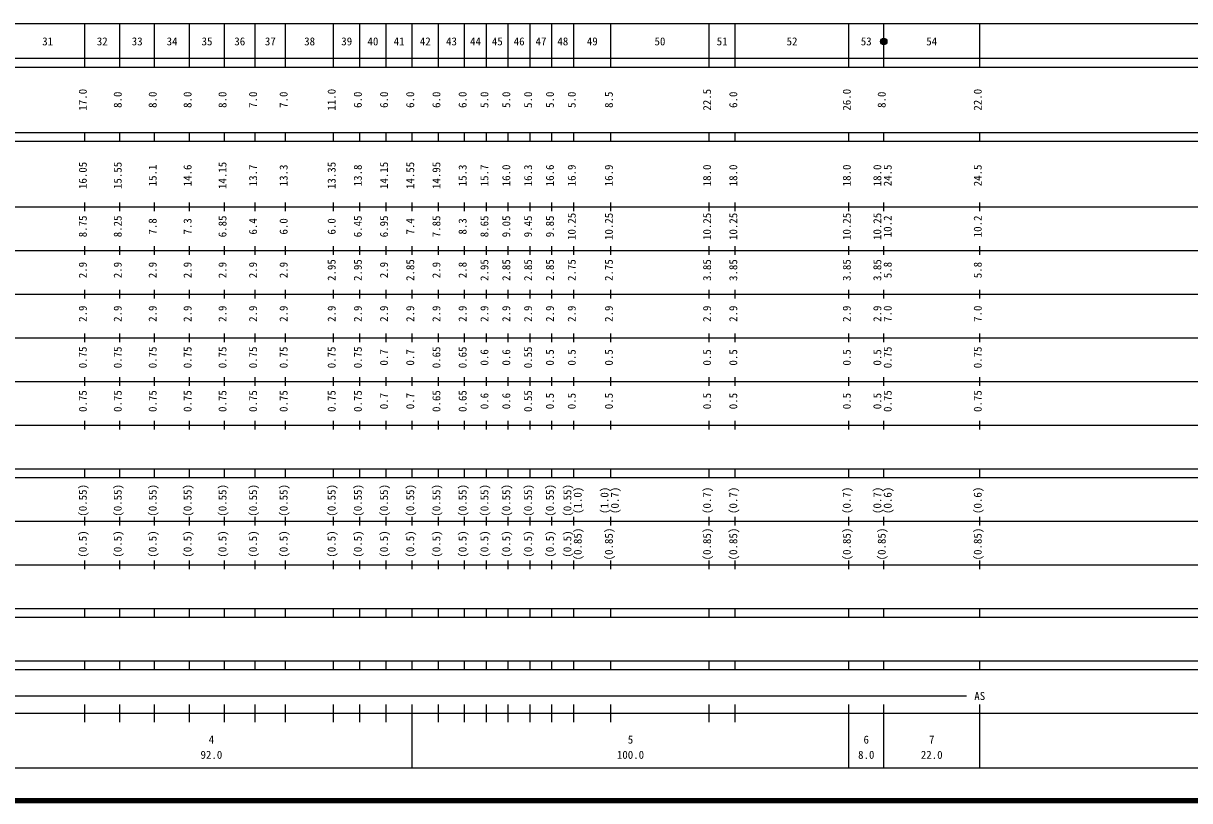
# Model space of a CAD drawing. Units: millimetres on the paper, enlarged 1000 times. Extents: x 40000 to 680000, y 20000 to 380000.
# Drawn here: x 278920 to 546090, y 20000 to 198000 of the extents above; entities that cross this region are included whole.
import ezdxf
from ezdxf.enums import TextEntityAlignment as Align

# ---------------------------------------------------------------- set-up
doc = ezdxf.new("R2010")
doc.units = ezdxf.units.MM
doc.header["$LTSCALE"] = 1000
doc.header["$PDMODE"] = 32
doc.header["$PDSIZE"] = 500
doc.layers.add('M-TTL', color=2, linetype='Continuous', lineweight=140)
doc.layers.add('M-TTL-BAND', color=7, linetype='Continuous', lineweight=25)
doc.styles.add('ＭＳ ゴシック', font='')
doc.styles.get('ＭＳ ゴシック').set_extended_font_data('MS Gothic')

msp = doc.modelspace()

# ---------------------------------------------------------------- linework, layer by layer
at = {"layer": 'M-TTL'}
msp.add_line((40000, 20000), (680000, 20000), dxfattribs=at)
at = {"layer": 'M-TTL-BAND'}
for p, q in [((68000, 198000), (579000, 198000)), ((293000, 188000), (293000, 198000)), ((301000, 188000), (301000, 198000)), ((309000, 188000), (309000, 198000)), ((317000, 188000), (317000, 198000)), ((325000, 188000), (325000, 198000)), ((332000, 188000), (332000, 198000)), ((339000, 188000), (339000, 198000)), ((350000, 188000), (350000, 198000)), ((356000, 188000), (356000, 198000)), ((362000, 188000), (362000, 198000)), ((368000, 188000), (368000, 198000)), ((374000, 188000), (374000, 198000)), ((380000, 188000), (380000, 198000)), ((385000, 188000), (385000, 198000)), ((390000, 188000), (390000, 198000)), ((395000, 188000), (395000, 198000)), ((400000, 188000), (400000, 198000)), ((405000, 188000), (405000, 198000)), ((413500, 188000), (413500, 198000)), ((436000, 188000), (436000, 198000)), ((442000, 188000), (442000, 198000)), ((468000, 188000), (468000, 198000)), ((476000, 188000), (476000, 198000)), ((498000, 188000), (498000, 198000)), ((40000, 190000), (579000, 190000)), ((40000, 188000), (579000, 188000)), ((40000, 173000), (579000, 173000)), ((40000, 171000), (579000, 171000)), ((293000, 171000), (293000, 173000)), ((301000, 171000), (301000, 173000)), ((309000, 171000), (309000, 173000)), ((317000, 171000), (317000, 173000)), ((325000, 171000), (325000, 173000)), ((332000, 171000), (332000, 173000)), ((339000, 171000), (339000, 173000)), ((350000, 171000), (350000, 173000)), ((356000, 171000), (356000, 173000)), ((362000, 171000), (362000, 173000)), ((368000, 171000), (368000, 173000)), ((374000, 171000), (374000, 173000)), ((380000, 171000), (380000, 173000)), ((385000, 171000), (385000, 173000)), ((390000, 171000), (390000, 173000)), ((395000, 171000), (395000, 173000)), ((400000, 171000), (400000, 173000)), ((405000, 171000), (405000, 173000)), ((413500, 171000), (413500, 173000)), ((436000, 171000), (436000, 173000)), ((442000, 171000), (442000, 173000)), ((468000, 171000), (468000, 173000)), ((476000, 171000), (476000, 173000)), ((498000, 171000), (498000, 173000)), ((40000, 156000), (579000, 156000)), ((293000, 155000), (293000, 157000)), ((301000, 155000), (301000, 157000)), ((309000, 155000), (309000, 157000)), ((317000, 155000), (317000, 157000)), ((325000, 155000), (325000, 157000)), ((332000, 155000), (332000, 157000)), ((339000, 155000), (339000, 157000)), ((350000, 155000), (350000, 157000)), ((356000, 155000), (356000, 157000)), ((362000, 155000), (362000, 157000)), ((368000, 155000), (368000, 157000)), ((374000, 155000), (374000, 157000)), ((380000, 155000), (380000, 157000)), ((385000, 155000), (385000, 157000)), ((390000, 155000), (390000, 157000)), ((395000, 155000), (395000, 157000)), ((400000, 155000), (400000, 157000)), ((405000, 155000), (405000, 157000)), ((413500, 155000), (413500, 157000)), ((436000, 155000), (436000, 157000)), ((442000, 155000), (442000, 157000)), ((468000, 155000), (468000, 157000)), ((476000, 155000), (476000, 157000)), ((498000, 155000), (498000, 157000)), ((293000, 145000), (293000, 147000)), ((301000, 145000), (301000, 147000)), ((309000, 145000), (309000, 147000)), ((317000, 145000), (317000, 147000)), ((325000, 145000), (325000, 147000)), ((332000, 145000), (332000, 147000)), ((339000, 145000), (339000, 147000)), ((350000, 145000), (350000, 147000)), ((356000, 145000), (356000, 147000)), ((362000, 145000), (362000, 147000)), ((368000, 145000), (368000, 147000)), ((374000, 145000), (374000, 147000)), ((380000, 145000), (380000, 147000)), ((385000, 145000), (385000, 147000)), ((390000, 145000), (390000, 147000)), ((395000, 145000), (395000, 147000)), ((400000, 145000), (400000, 147000)), ((405000, 145000), (405000, 147000)), ((413500, 145000), (413500, 147000)), ((436000, 145000), (436000, 147000)), ((442000, 145000), (442000, 147000)), ((468000, 145000), (468000, 147000)), ((476000, 145000), (476000, 147000)), ((498000, 145000), (498000, 147000)), ((46000, 146000), (579000, 146000)), ((293000, 135000), (293000, 137000)), ((301000, 135000), (301000, 137000)), ((309000, 135000), (309000, 137000)), ((317000, 135000), (317000, 137000)), ((325000, 135000), (325000, 137000)), ((332000, 135000), (332000, 137000)), ((339000, 135000), (339000, 137000)), ((350000, 135000), (350000, 137000)), ((356000, 135000), (356000, 137000)), ((362000, 135000), (362000, 137000)), ((368000, 135000), (368000, 137000)), ((374000, 135000), (374000, 137000)), ((380000, 135000), (380000, 137000)), ((385000, 135000), (385000, 137000)), ((390000, 135000), (390000, 137000)), ((395000, 135000), (395000, 137000)), ((400000, 135000), (400000, 137000)), ((405000, 135000), (405000, 137000)), ((413500, 135000), (413500, 137000)), ((436000, 135000), (436000, 137000)), ((442000, 135000), (442000, 137000)), ((468000, 135000), (468000, 137000)), ((476000, 135000), (476000, 137000)), ((498000, 135000), (498000, 137000)), ((52000, 136000), (579000, 136000)), ((46000, 126000), (579000, 126000)), ((293000, 125000), (293000, 127000)), ((301000, 125000), (301000, 127000)), ((309000, 125000), (309000, 127000)), ((317000, 125000), (317000, 127000)), ((325000, 125000), (325000, 127000)), ((332000, 125000), (332000, 127000)), ((339000, 125000), (339000, 127000)), ((350000, 125000), (350000, 127000)), ((356000, 125000), (356000, 127000)), ((362000, 125000), (362000, 127000)), ((368000, 125000), (368000, 127000)), ((374000, 125000), (374000, 127000)), ((380000, 125000), (380000, 127000)), ((385000, 125000), (385000, 127000)), ((390000, 125000), (390000, 127000)), ((395000, 125000), (395000, 127000)), ((400000, 125000), (400000, 127000)), ((405000, 125000), (405000, 127000)), ((413500, 125000), (413500, 127000)), ((436000, 125000), (436000, 127000)), ((442000, 125000), (442000, 127000)), ((468000, 125000), (468000, 127000)), ((476000, 125000), (476000, 127000)), ((498000, 125000), (498000, 127000)), ((52000, 116000), (579000, 116000)), ((293000, 115000), (293000, 117000)), ((301000, 115000), (301000, 117000)), ((309000, 115000), (309000, 117000)), ((317000, 115000), (317000, 117000)), ((325000, 115000), (325000, 117000)), ((332000, 115000), (332000, 117000)), ((339000, 115000), (339000, 117000)), ((350000, 115000), (350000, 117000)), ((356000, 115000), (356000, 117000)), ((362000, 115000), (362000, 117000)), ((368000, 115000), (368000, 117000)), ((374000, 115000), (374000, 117000)), ((380000, 115000), (380000, 117000)), ((385000, 115000), (385000, 117000)), ((390000, 115000), (390000, 117000)), ((395000, 115000), (395000, 117000)), ((400000, 115000), (400000, 117000)), ((405000, 115000), (405000, 117000)), ((413500, 115000), (413500, 117000)), ((436000, 115000), (436000, 117000)), ((442000, 115000), (442000, 117000)), ((468000, 115000), (468000, 117000)), ((476000, 115000), (476000, 117000)), ((498000, 115000), (498000, 117000)), ((293000, 105000), (293000, 107000)), ((301000, 105000), (301000, 107000)), ((309000, 105000), (309000, 107000)), ((317000, 105000), (317000, 107000)), ((325000, 105000), (325000, 107000)), ((332000, 105000), (332000, 107000)), ((339000, 105000), (339000, 107000)), ((350000, 105000), (350000, 107000)), ((356000, 105000), (356000, 107000)), ((362000, 105000), (362000, 107000)), ((368000, 105000), (368000, 107000)), ((374000, 105000), (374000, 107000)), ((380000, 105000), (380000, 107000)), ((385000, 105000), (385000, 107000)), ((390000, 105000), (390000, 107000)), ((395000, 105000), (395000, 107000)), ((400000, 105000), (400000, 107000)), ((405000, 105000), (405000, 107000)), ((413500, 105000), (413500, 107000)), ((436000, 105000), (436000, 107000)), ((442000, 105000), (442000, 107000)), ((468000, 105000), (468000, 107000)), ((476000, 105000), (476000, 107000)), ((498000, 105000), (498000, 107000)), ((46000, 106000), (579000, 106000)), ((40000, 96000), (579000, 96000)), ((40000, 94000), (579000, 94000)), ((293000, 94000), (293000, 96000)), ((301000, 94000), (301000, 96000)), ((309000, 94000), (309000, 96000)), ((317000, 94000), (317000, 96000)), ((325000, 94000), (325000, 96000)), ((332000, 94000), (332000, 96000)), ((339000, 94000), (339000, 96000)), ((350000, 94000), (350000, 96000)), ((356000, 94000), (356000, 96000)), ((362000, 94000), (362000, 96000)), ((368000, 94000), (368000, 96000)), ((374000, 94000), (374000, 96000)), ((380000, 94000), (380000, 96000)), ((385000, 94000), (385000, 96000)), ((390000, 94000), (390000, 96000)), ((395000, 94000), (395000, 96000)), ((400000, 94000), (400000, 96000)), ((405000, 94000), (405000, 96000)), ((413500, 94000), (413500, 96000)), ((436000, 94000), (436000, 96000)), ((442000, 94000), (442000, 96000)), ((468000, 94000), (468000, 96000)), ((476000, 94000), (476000, 96000)), ((498000, 94000), (498000, 96000)), ((49000, 84000), (579000, 84000)), ((293000, 83000), (293000, 85000)), ((301000, 83000), (301000, 85000)), ((309000, 83000), (309000, 85000)), ((317000, 83000), (317000, 85000)), ((325000, 83000), (325000, 85000)), ((332000, 83000), (332000, 85000)), ((339000, 83000), (339000, 85000)), ((350000, 83000), (350000, 85000)), ((356000, 83000), (356000, 85000)), ((362000, 83000), (362000, 85000)), ((368000, 83000), (368000, 85000)), ((374000, 83000), (374000, 85000)), ((380000, 83000), (380000, 85000)), ((385000, 83000), (385000, 85000)), ((390000, 83000), (390000, 85000)), ((395000, 83000), (395000, 85000)), ((400000, 83000), (400000, 85000)), ((405000, 83000), (405000, 85000)), ((413500, 83000), (413500, 85000)), ((436000, 83000), (436000, 85000)), ((442000, 83000), (442000, 85000)), ((468000, 83000), (468000, 85000)), ((476000, 83000), (476000, 85000)), ((498000, 83000), (498000, 85000)), ((293000, 73000), (293000, 75000)), ((301000, 73000), (301000, 75000)), ((309000, 73000), (309000, 75000)), ((317000, 73000), (317000, 75000)), ((325000, 73000), (325000, 75000)), ((332000, 73000), (332000, 75000)), ((339000, 73000), (339000, 75000)), ((350000, 73000), (350000, 75000)), ((356000, 73000), (356000, 75000)), ((362000, 73000), (362000, 75000)), ((368000, 73000), (368000, 75000)), ((374000, 73000), (374000, 75000)), ((380000, 73000), (380000, 75000)), ((385000, 73000), (385000, 75000)), ((390000, 73000), (390000, 75000)), ((395000, 73000), (395000, 75000)), ((400000, 73000), (400000, 75000)), ((405000, 73000), (405000, 75000)), ((413500, 73000), (413500, 75000)), ((436000, 73000), (436000, 75000)), ((442000, 73000), (442000, 75000)), ((468000, 73000), (468000, 75000)), ((476000, 73000), (476000, 75000)), ((498000, 73000), (498000, 75000)), ((40000, 74000), (579000, 74000)), ((40000, 64000), (579000, 64000)), ((40000, 62000), (579000, 62000)), ((293000, 62000), (293000, 64000)), ((301000, 62000), (301000, 64000)), ((309000, 62000), (309000, 64000)), ((317000, 62000), (317000, 64000)), ((325000, 62000), (325000, 64000)), ((332000, 62000), (332000, 64000)), ((339000, 62000), (339000, 64000)), ((350000, 62000), (350000, 64000)), ((356000, 62000), (356000, 64000)), ((362000, 62000), (362000, 64000)), ((368000, 62000), (368000, 64000)), ((374000, 62000), (374000, 64000)), ((380000, 62000), (380000, 64000)), ((385000, 62000), (385000, 64000)), ((390000, 62000), (390000, 64000)), ((395000, 62000), (395000, 64000)), ((400000, 62000), (400000, 64000)), ((405000, 62000), (405000, 64000)), ((413500, 62000), (413500, 64000)), ((436000, 62000), (436000, 64000)), ((442000, 62000), (442000, 64000)), ((468000, 62000), (468000, 64000)), ((476000, 62000), (476000, 64000)), ((498000, 62000), (498000, 64000)), ((40000, 52000), (579000, 52000)), ((293000, 50000), (293000, 52000)), ((301000, 50000), (301000, 52000)), ((309000, 50000), (309000, 52000)), ((317000, 50000), (317000, 52000)), ((325000, 50000), (325000, 52000)), ((332000, 50000), (332000, 52000)), ((339000, 50000), (339000, 52000)), ((350000, 50000), (350000, 52000)), ((356000, 50000), (356000, 52000)), ((362000, 50000), (362000, 52000)), ((368000, 50000), (368000, 52000)), ((374000, 50000), (374000, 52000)), ((380000, 50000), (380000, 52000)), ((385000, 50000), (385000, 52000)), ((390000, 50000), (390000, 52000)), ((395000, 50000), (395000, 52000)), ((400000, 50000), (400000, 52000)), ((405000, 50000), (405000, 52000)), ((413500, 50000), (413500, 52000)), ((436000, 50000), (436000, 52000)), ((442000, 50000), (442000, 52000)), ((468000, 50000), (468000, 52000)), ((476000, 50000), (476000, 52000)), ((498000, 50000), (498000, 52000)), ((40000, 50000), (579000, 50000)), ((71000, 44000), (495000, 44000)), ((293000, 38000), (293000, 42000)), ((301000, 38000), (301000, 42000)), ((309000, 38000), (309000, 42000)), ((317000, 38000), (317000, 42000)), ((325000, 38000), (325000, 42000)), ((332000, 38000), (332000, 42000)), ((339000, 38000), (339000, 42000)), ((350000, 38000), (350000, 42000)), ((356000, 38000), (356000, 42000)), ((362000, 38000), (362000, 42000)), ((368000, 27500), (368000, 42000)), ((374000, 38000), (374000, 42000)), ((380000, 38000), (380000, 42000)), ((385000, 38000), (385000, 42000)), ((390000, 38000), (390000, 42000)), ((395000, 38000), (395000, 42000)), ((400000, 38000), (400000, 42000)), ((405000, 38000), (405000, 42000)), ((413500, 38000), (413500, 42000)), ((436000, 38000), (436000, 42000)), ((442000, 38000), (442000, 42000)), ((468000, 27500), (468000, 42000)), ((476000, 27500), (476000, 42000)), ((498000, 27500), (498000, 42000)), ((40000, 40000), (579000, 40000)), ((68000, 27500), (579000, 27500))]:
    msp.add_line(p, q, dxfattribs=at)
for radius in [750, 600, 450, 300, 150, 20]:
    msp.add_circle((476000, 193841), radius, dxfattribs=at)
msp.add_point((476000, 193841), dxfattribs=at)

# ---------------------------------------------------------------- texts
at = {"layer": 'M-TTL-BAND', "style": 'ＭＳ ゴシック'}
for s, p in [('31', (284500, 192405)), ('32', (297000, 192405)), ('33', (305000, 192405)), ('34', (313000, 192405)), ('35', (321000, 192405)), ('36', (328500, 192405)), ('37', (335500, 192405)), ('38', (344500, 192405)), ('39', (353000, 192405)), ('40', (359000, 192405)), ('41', (365000, 192405)), ('42', (371000, 192405)), ('43', (377000, 192405)), ('44', (382500, 192405)), ('45', (387500, 192405)), ('46', (392500, 192405)), ('47', (397500, 192405)), ('48', (402500, 192405)), ('49', (409250, 192405)), ('50', (424750, 192405)), ('51', (439000, 192405)), ('52', (455000, 192405)), ('53', (472000, 192405)), ('54', (487000, 192405)), ('AS', (498000, 42500)), ('4', (322000, 32523)), ('5', (418000, 32523)), ('6', (472000, 32523)), ('7', (487000, 32523)), ('92.0', (322000, 29033)), ('100.0', (418000, 29033)), ('8.0', (472000, 29033)), ('22.0', (487000, 29033))]:
    msp.add_text(s, height=1833, dxfattribs=at).set_placement(p, align=Align.BOTTOM_CENTER)
for s, p in [('17.0', (294000, 180500)), ('8.0', (302000, 180500)), ('8.0', (310000, 180500)), ('8.0', (318000, 180500)), ('8.0', (326000, 180500)), ('7.0', (333000, 180500)), ('7.0', (340000, 180500)), ('11.0', (351000, 180500)), ('6.0', (357000, 180500)), ('6.0', (363000, 180500)), ('6.0', (369000, 180500)), ('6.0', (375000, 180500)), ('6.0', (381000, 180500)), ('5.0', (386000, 180500)), ('5.0', (391000, 180500)), ('5.0', (396000, 180500)), ('5.0', (401000, 180500)), ('5.0', (406000, 180500)), ('8.5', (414500, 180500)), ('22.5', (437000, 180500)), ('6.0', (443000, 180500)), ('26.0', (469000, 180500)), ('8.0', (477000, 180500)), ('22.0', (499000, 180500)), ('16.05', (294000, 163174)), ('15.55', (302000, 163174)), ('14.15', (326000, 163174)), ('13.35', (351000, 163174)), ('14.15', (363000, 163174)), ('14.55', (369000, 163174)), ('14.95', (375000, 163174)), ('15.1', (310000, 163174)), ('14.6', (318000, 163174)), ('13.7', (333000, 163174)), ('13.3', (340000, 163174)), ('13.8', (357000, 163174)), ('15.3', (381000, 163174)), ('15.7', (386000, 163174)), ('16.0', (391000, 163174)), ('16.3', (396000, 163174)), ('16.6', (401000, 163174)), ('16.9', (406000, 163174)), ('16.9', (414500, 163174)), ('18.0', (437000, 163174)), ('18.0', (443000, 163174)), ('18.0', (469000, 163174)), ('18.0', (476000, 163174)), ('24.5', (478370, 163174)), ('24.5', (499000, 163174)), ('8.75', (294000, 151500)), ('8.25', (302000, 151500)), ('7.8', (310000, 151500)), ('7.3', (318000, 151500)), ('6.85', (326000, 151500)), ('6.4', (333000, 151500)), ('6.0', (340000, 151500)), ('6.0', (351000, 151500)), ('6.45', (357000, 151500)), ('6.95', (363000, 151500)), ('7.4', (369000, 151500)), ('7.85', (375000, 151500)), ('8.3', (381000, 151500)), ('8.65', (386000, 151500)), ('9.05', (391000, 151500)), ('9.45', (396000, 151500)), ('9.85', (401000, 151500)), ('10.25', (406000, 151500)), ('10.25', (414500, 151500)), ('10.25', (437000, 151500)), ('10.25', (443000, 151500)), ('10.25', (469000, 151500)), ('10.25', (476000, 151500)), ('10.2', (478370, 151500)), ('10.2', (499000, 151500)), ('2.9', (294000, 141500)), ('2.9', (302000, 141500)), ('2.9', (310000, 141500)), ('2.9', (318000, 141500)), ('2.9', (326000, 141500)), ('2.9', (333000, 141500)), ('2.9', (340000, 141500)), ('2.95', (351000, 141500)), ('2.95', (357000, 141500)), ('2.9', (363000, 141500)), ('2.85', (369000, 141500)), ('2.9', (375000, 141500)), ('2.8', (381000, 141500)), ('2.95', (386000, 141500)), ('2.85', (391000, 141500)), ('2.85', (396000, 141500)), ('2.85', (401000, 141500)), ('2.75', (406000, 141500)), ('2.75', (414500, 141500)), ('3.85', (437000, 141500)), ('3.85', (443000, 141500)), ('3.85', (469000, 141500)), ('3.85', (476000, 141500)), ('5.8', (478370, 141500)), ('5.8', (499000, 141500)), ('2.9', (294000, 131500)), ('2.9', (302000, 131500)), ('2.9', (310000, 131500)), ('2.9', (318000, 131500)), ('2.9', (326000, 131500)), ('2.9', (333000, 131500)), ('2.9', (340000, 131500)), ('2.9', (351000, 131500)), ('2.9', (357000, 131500)), ('2.9', (363000, 131500)), ('2.9', (369000, 131500)), ('2.9', (375000, 131500)), ('2.9', (381000, 131500)), ('2.9', (386000, 131500)), ('2.9', (391000, 131500)), ('2.9', (396000, 131500)), ('2.9', (401000, 131500)), ('2.9', (406000, 131500)), ('2.9', (414500, 131500)), ('2.9', (437000, 131500)), ('2.9', (443000, 131500)), ('2.9', (469000, 131500)), ('2.9', (476000, 131500)), ('7.0', (478370, 131500)), ('7.0', (499000, 131500)), ('0.75', (294000, 121500)), ('0.75', (302000, 121500)), ('0.75', (310000, 121500)), ('0.75', (318000, 121500)), ('0.75', (326000, 121500)), ('0.75', (333000, 121500)), ('0.75', (340000, 121500)), ('0.75', (351000, 121500)), ('0.75', (357000, 121500)), ('0.7', (363000, 121500)), ('0.7', (369000, 121500)), ('0.65', (375000, 121500)), ('0.65', (381000, 121500)), ('0.6', (386000, 121500)), ('0.6', (391000, 121500)), ('0.55', (396000, 121500)), ('0.5', (401000, 121500)), ('0.5', (406000, 121500)), ('0.5', (414500, 121500)), ('0.5', (437000, 121500)), ('0.5', (443000, 121500)), ('0.5', (469000, 121500)), ('0.5', (476000, 121500)), ('0.75', (478370, 121500)), ('0.75', (499000, 121500)), ('0.75', (294000, 111500)), ('0.75', (302000, 111500)), ('0.75', (310000, 111500)), ('0.75', (318000, 111500)), ('0.75', (326000, 111500)), ('0.75', (333000, 111500)), ('0.75', (340000, 111500)), ('0.75', (351000, 111500)), ('0.75', (357000, 111500)), ('0.7', (363000, 111500)), ('0.7', (369000, 111500)), ('0.65', (375000, 111500)), ('0.65', (381000, 111500)), ('0.6', (386000, 111500)), ('0.6', (391000, 111500)), ('0.55', (396000, 111500)), ('0.5', (401000, 111500)), ('0.5', (406000, 111500)), ('0.5', (414500, 111500)), ('0.5', (437000, 111500)), ('0.5', (443000, 111500)), ('0.5', (469000, 111500)), ('0.5', (476000, 111500)), ('0.75', (478370, 111500)), ('0.75', (499000, 111500)), ('(0.55)', (294000, 88764)), ('(0.55)', (302000, 88764)), ('(0.55)', (310000, 88764)), ('(0.55)', (318000, 88764)), ('(0.55)', (326000, 88764)), ('(0.55)', (333000, 88764)), ('(0.55)', (340000, 88764)), ('(0.55)', (351000, 88764)), ('(0.55)', (357000, 88764)), ('(0.55)', (363000, 88764)), ('(0.55)', (369000, 88764)), ('(0.55)', (375000, 88764)), ('(0.55)', (381000, 88764)), ('(0.55)', (386000, 88764)), ('(0.55)', (391000, 88764)), ('(0.55)', (396000, 88764)), ('(0.55)', (401000, 88764)), ('(0.55)', (405000, 88764)), ('(1.0)', (407370, 88764)), ('(1.0)', (413500, 88764)), ('(0.7)', (415870, 88764)), ('(0.7)', (437000, 88764)), ('(0.7)', (443000, 88764)), ('(0.7)', (469000, 88764)), ('(0.7)', (476000, 88764)), ('(0.6)', (478370, 88764)), ('(0.6)', (499000, 88764)), ('(0.5)', (294000, 78764)), ('(0.5)', (302000, 78764)), ('(0.5)', (310000, 78764)), ('(0.5)', (318000, 78764)), ('(0.5)', (326000, 78764)), ('(0.5)', (333000, 78764)), ('(0.5)', (340000, 78764)), ('(0.5)', (351000, 78764)), ('(0.5)', (357000, 78764)), ('(0.5)', (363000, 78764)), ('(0.5)', (369000, 78764)), ('(0.5)', (375000, 78764)), ('(0.5)', (381000, 78764)), ('(0.5)', (386000, 78764)), ('(0.5)', (391000, 78764)), ('(0.5)', (396000, 78764)), ('(0.5)', (401000, 78764)), ('(0.5)', (405000, 78764)), ('(0.85)', (407370, 78764)), ('(0.85)', (414500, 78764)), ('(0.85)', (437000, 78764)), ('(0.85)', (443000, 78764)), ('(0.85)', (469000, 78764)), ('(0.85)', (477000, 78764)), ('(0.85)', (499000, 78764))]:
    msp.add_text(s, height=1833, rotation=90, dxfattribs=at).set_placement(p, align=Align.BOTTOM_CENTER)

doc.saveas('drawing.dxf')
